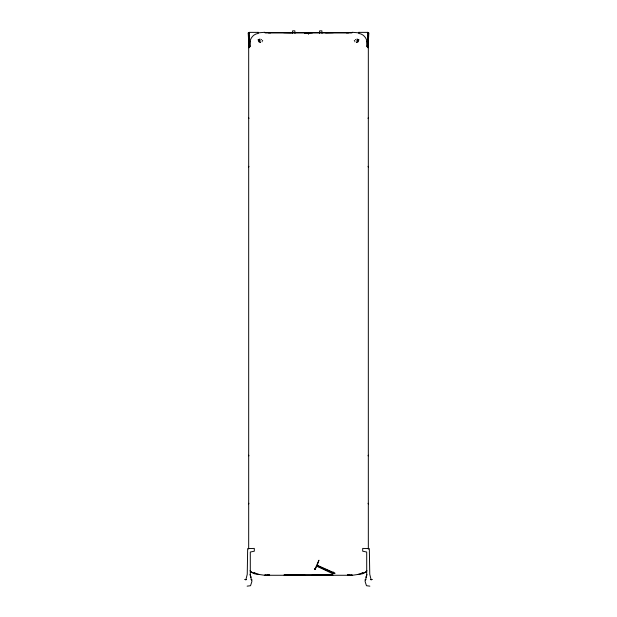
<?xml version="1.0" encoding="UTF-8"?>
<svg xmlns="http://www.w3.org/2000/svg" width="617" height="617" viewBox="0 0 617 617"><rect width="100%" height="100%" fill="white"/><g stroke="black" fill="none" stroke-linecap="round" stroke-linejoin="round"><path stroke-width="0.93" d="M334.838 573.116L318.65 565.889L317.269 566.198M333.087 572.175L333.62 572.183M358.747 33.426C365.125 34.236 368.28 40.838 367.115 46.784L367.084 41.169M367.354 40.876L367.57 47.123L367.408 39.766M367.732 39.704L368.017 47.733L368.048 43.321M248.952 43.321L248.99 47.733L249.268 39.704M249.924 41.169L249.893 46.784C248.72 40.838 251.875 34.236 258.253 33.426M249.638 32.709L248.682 32.709L249.43 47.123L249.654 40.876M292.45 33.387L292.589 30.85L294.841 30.85L294.98 33.387M319.483 33.387L319.621 30.85L321.881 30.85L322.02 33.387M367.115 46.784L367.863 32.369L358.747 32.369L359.148 32.369M367.57 47.123L368.326 32.709L367.362 32.709M368.017 47.733L368.781 33.95L368.781 33.048L368.172 33.048M368.118 118.603L368.187 117.901M248.736 167.014L248.882 166.312M248.744 503.912L248.882 503.264M368.118 455.863L368.256 455.215M245.921 579.51L245.797 580.011L247.247 574.288L247.672 548.613L254.304 548.405L254.304 551.197L250.294 552.038L250.294 575.399L250.911 577.381L250.186 574.388L251.443 580.011L251.289 579.51M365.711 579.51L365.557 580.011L366.814 574.388L366.089 577.381L366.706 575.399L366.706 552.038L362.696 551.197L362.696 548.405L369.328 548.613L369.753 574.288L371.203 580.011L371.079 579.51M249.6 39.766L249.43 47.123M366.575 571.265L365.704 572.268L362.534 573.771L352.484 575.268L264.516 575.268L254.466 573.771L251.304 572.268L250.425 571.265M259.009 41.47L259.711 40.791M365.704 572.013L367.015 570.764M259.556 41L259.996 40.799M258.801 39.581L258.253 39.881L259.981 39.01M360.914 573.494L362.549 572.738M365.457 572.136L362.256 573.332M261.23 39.681L261.616 39.557M261.994 41.771L262.379 41.655M354.266 40.514L354.76 40.375M357.513 574.52L362.534 573.262M249.538 32.369L249.137 33.272L249.893 46.784M248.99 47.733L248.219 33.048L249.006 33.272M367.863 32.369L367.462 32.369M368.326 32.709L367.539 32.932M367.994 33.094L368.781 33.048M266.112 574.936L264.516 575.214L269.637 574.975L267.338 574.766M260.089 40.005L258.006 39.92L259.749 40.221M258.207 32.863L264.739 32.285C264.647 32.925 268.873 32.362 270.562 32.593L346.445 32.593C348.127 32.362 352.353 32.925 352.261 32.285L358.793 32.863M332.185 573.077L332.671 573.016M349.662 574.766L347.363 574.975L352.484 575.214L350.888 574.936M356.557 42.11L358.238 41.694L356.495 42.257M325.591 32.894L333.342 32.678M317.138 565.99L318.457 565.982M346.438 32.84L352.168 32.716L346.43 32.578M249.137 32.369L258.261 32.369L257.86 32.369M270.57 32.578L264.84 32.716L270.562 32.84M249.461 32.932L248.682 32.709M268.457 32.917L348.551 32.917M248.219 33.048L248.836 33.048M248.42 33.094L249.006 33.094M367.994 33.272L368.58 33.094M284.645 574.766L332.355 574.766M283.951 574.982L304.721 574.982M312.279 574.982L333.057 574.982M296.954 575.283L304.567 575.283M312.187 575.283L317.902 575.283M244.602 579.51L246.191 579.51M251.15 579.51L251.852 579.51L251.852 581.654L250.533 585.71L247.139 586.15M365.85 579.51L365.148 579.51L365.148 581.654L366.467 585.71L369.861 586.15M370.809 579.51L372.398 579.51M283.658 32.678L291.409 32.894M260.443 42.11L258.762 41.694L260.513 42.257M333.134 573.332L334.507 573.401M357.251 40.221L359.001 39.92L356.919 40.005M254.744 573.332L251.543 572.136M357.019 39.01L358.755 39.881L358.207 39.581M254.466 573.262L259.487 574.52M262.248 40.375L262.734 40.514M317.292 566.475L316.644 566.267M354.628 41.655L355.014 41.771M355.384 39.557L355.77 39.681M357.004 40.799L357.444 41M317.5 566.175L332.463 572.645M318.519 566.19L334.638 573.571L334.938 573.208M316.868 565.758L317.447 566.105M254.451 572.738L256.086 573.494M317.377 566.46L332.123 573.432M357.289 40.791L357.991 41.47M249.993 570.764L251.304 572.013M368.118 166.312L368.264 167.014M368.118 503.264L368.256 503.912M248.744 455.215L248.882 455.863M248.813 117.901L248.882 118.603M368.326 43.93L368.326 549.199M248.682 43.93L248.682 548.983M308.5 33.326L308.5 33.989L308.5 33.326M314.763 568.92L314.739 569.568L318.935 560.221L317.038 565.804L314.963 569.576L314.763 568.92M312.557 32.701L304.443 32.986L312.557 32.701"/></g></svg>
